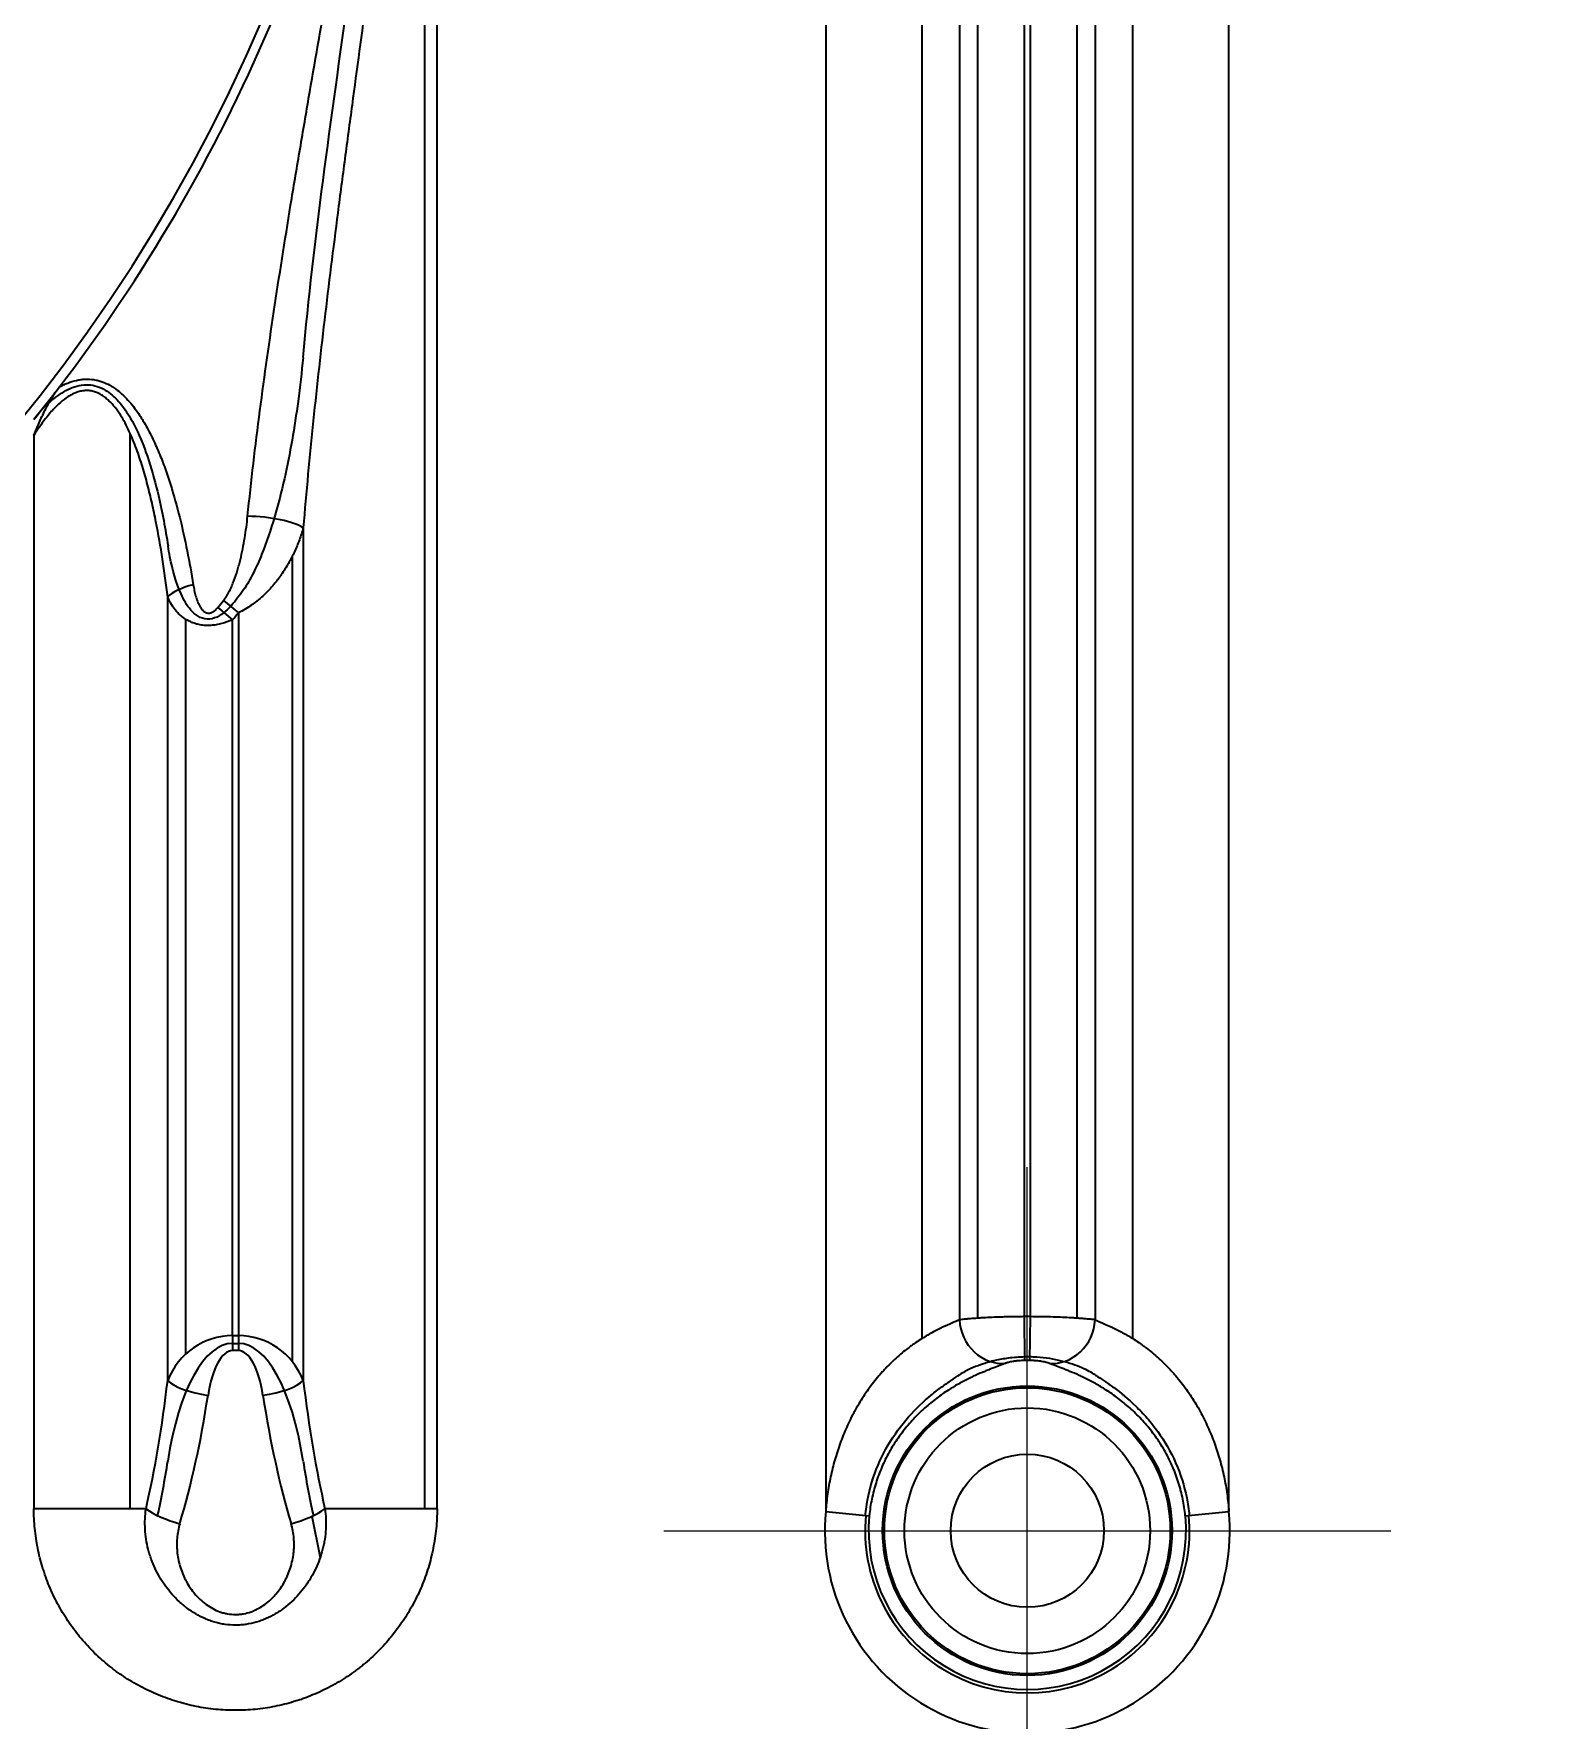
# Model space of a CAD drawing. Header units: millimetres. Extents: x -65 to 964, y 107 to 564.
# Drawn here: x 274.23 to 308.67, y 317.09 to 355.62 of the extents above; entities that cross this region are included whole.
import ezdxf

# ---------------------------------------------------------------- set-up
doc = ezdxf.new("R2010")
doc.units = ezdxf.units.MM
doc.linetypes.add('CENTER', pattern=[50.8, 31.75, -6.35, 6.35, -6.35])
doc.layers.add('1', color=7, linetype='Continuous', true_color=0xffffff)
doc.layers.add('10', color=7, linetype='Continuous', true_color=0xffffff)

msp = doc.modelspace()

# ---------------------------------------------------------------- linework, layer by layer
at = {"layer": '1', "color": 1, "linetype": 'CENTER', "lineweight": 18}
for p, q in [((296.931, 313.115), (296.931, 329.728)), ((288.624, 321.421), (305.237, 321.421)), ((296.931, 301.849), (296.931, 320.894))]:
    msp.add_line(p, q, dxfattribs=at)
at = {"layer": '10', "color": 7, "linetype": 'Continuous', "lineweight": 35}
for p, q in [((283.169, 321.924), (283.169, 467.649)), ((283.447, 321.924), (283.447, 467.649)), ((292.325, 467.649), (292.325, 321.858)), ((294.527, 325.813), (294.527, 467.649)), ((295.382, 467.649), (295.382, 326.24)), ((295.796, 467.649), (295.796, 326.276)), ((296.864, 326.312), (296.864, 467.649)), ((296.998, 467.649), (296.998, 326.312)), ((298.066, 326.276), (298.066, 467.649)), ((298.48, 467.649), (298.48, 326.24)), ((299.334, 467.649), (299.334, 325.813)), ((301.537, 321.858), (301.537, 467.649)), ((274.235, 346.444), (274.235, 321.924)), ((276.437, 321.924), (276.437, 346.485)), ((280.39, 344.333), (280.39, 324.856)), ((280.144, 325.276), (280.144, 343.696)), ((277.292, 324.856), (277.292, 342.752)), ((278.57, 342.673), (278.908, 342.394)), ((277.706, 325.457), (277.706, 342.241)), ((278.437, 342.513), (278.774, 342.233)), ((278.774, 325.879), (278.774, 342.233)), ((278.908, 342.394), (278.908, 325.879)), ((296.877, 325.31), (296.864, 326.312)), ((296.998, 326.312), (296.984, 325.31)), ((278.774, 325.879), (278.908, 325.879)), ((278.774, 325.879), (278.774, 325.537)), ((278.774, 325.702), (278.908, 325.702)), ((278.908, 325.879), (278.908, 325.537)), ((278.908, 325.537), (278.774, 325.537)), ((276.797, 321.924), (274.235, 321.924)), ((280.583, 321.75), (280.777, 320.81)), ((283.447, 321.924), (280.885, 321.924)), ((292.325, 321.858), (293.321, 321.763)), ((300.54, 321.763), (301.537, 321.858))]:
    msp.add_line(p, q, dxfattribs=at)
for radius in [3.306, 3.266, 2.806, 1.75]:
    msp.add_circle((296.931, 321.421), radius, dxfattribs=at)
for centre, radius, start, end in [((244.671, 370.666), 37.759, 270, 360), ((244.671, 370.666), 37.988, 321.1074, 350.0634), ((244.671, 370.666), 37.989, 321.0999, 322.5161), ((244.671, 370.666), 43.963, 320.18, 320.4506), ((244.671, 370.666), 44.171, 320.4941, 320.7611), ((244.671, 370.666), 44.402, 320.18, 320.4506), ((286.378, 326.949), 49.981, 270, 0), ((286.378, 326.949), 49.11, 270, 0), ((286.378, 326.949), 48.24, 270, 0), ((296.931, 321.421), 4.891, 89.2157, 90.7843), ((296.931, 321.421), 3.97, 89.2157, 90.7843), ((296.931, 321.421), 3.889, 89.2157, 90.7843), ((296.931, 321.421), 4.627, 174.5873, 5.4127), ((296.931, 321.421), 3.706, 174.5873, 5.4127), ((296.931, 321.421), 3.626, 174.5873, 5.4127)]:
    msp.add_arc(centre, radius, start, end, dxfattribs=at)
for centre, major_axis, ratio, start_param, end_param in [((279.468, 344.333), (-0.994, 0.106), 0.243922, 3.552926, 5.097418), ((278.213, 342.752), (0.988, 0.154), 0.343691, 1.864778, 2.715948), ((296.308, 326.24), (0.323, -0.952), 0.913903, 4.411988, 6.066796), ((297.553, 326.24), (-0.323, -0.952), 0.913903, 0.216389, 1.871197), ((278.774, 324.208), (0, 1.67), 0.962605, 0, 1.172601), ((278.774, 321.284), (0, 4.418), 0.36397, 0, 1.169303), ((278.908, 324.208), (0, 1.67), 0.962605, 5.110585, 6.283185), ((278.908, 321.284), (0, 4.418), 0.36397, 5.113846, 6.283185), ((278.774, 323.866), (0, 1.67), 0.36397, 0, 1.172601), ((278.908, 323.866), (0, 1.67), 0.36397, 5.110587, 6.283185), ((274.235, 329.455), (0, 11.859), 0.27965, 4.024384, 4.314194), ((278.213, 324.856), (0.988, -0.151), 0.338534, 3.566336, 4.764176), ((279.468, 324.856), (0.988, 0.151), 0.338533, 4.660602, 5.858442), ((283.447, 329.455), (0, 11.859), 0.27965, 1.968991, 2.258796), ((274.235, 329.113), (0, 11.859), 0.36397, 4.024386, 4.314194), ((283.447, 329.113), (0, 11.859), 0.36397, 1.968991, 2.258796), ((274.235, 326.531), (0, 9.112), 0.36397, 4.162281, 4.315793), ((283.447, 326.531), (0, 9.112), 0.36397, 1.96741, 2.120899), ((277.569, 321.924), (0.958, -0.287), 0.329258, 3.879161, 4.810571), ((280.112, 321.924), (-0.958, -0.287), 0.329256, 1.472608, 2.404023)]:
    msp.add_ellipse(centre, major_axis=major_axis, ratio=ratio, start_param=start_param, end_param=end_param, dxfattribs=at)
for points, knots in [([(279.118, 344.598), (279.2, 345.4), (279.295, 346.204), (279.505, 347.814), (279.62, 348.62), (279.864, 350.234), (279.993, 351.043), (280.16, 352.057), (280.194, 352.259), (280.262, 352.665), (280.296, 352.868), (280.4, 353.478), (280.469, 353.884), (280.679, 355.104), (280.821, 355.918), (281.101, 357.548), (281.24, 358.364), (281.508, 360), (281.637, 360.819), (281.878, 362.462), (281.99, 363.285), (282.089, 364.111)], [0, 0, 0, 0, 0.125, 0.125, 0.25, 0.25, 0.375, 0.375, 0.40625, 0.40625, 0.4375, 0.4375, 0.5, 0.5, 0.625, 0.625, 0.75, 0.75, 0.875, 0.875, 1, 1, 1, 1]), ([(280.385, 348.227), (280.508, 349.566), (280.666, 350.914), (281.211, 355.115), (281.657, 357.965), (282.176, 361.907), (282.309, 362.989), (282.421, 364.074)], [0, 0, 0, 0, 0.25655, 0.25655, 0.796265, 0.796265, 1, 1, 1, 1]), ([(282.735, 364.036), (282.658, 363.207), (282.572, 362.379), (282.384, 360.727), (282.283, 359.903), (282.074, 358.255), (281.966, 357.432), (281.746, 355.788), (281.635, 354.967), (281.469, 353.735), (281.414, 353.325), (281.305, 352.504), (281.251, 352.094), (281.092, 350.865), (280.989, 350.046), (280.794, 348.411), (280.702, 347.595), (280.533, 345.963), (280.456, 345.148), (280.39, 344.333)], [0, 0, 0, 0, 0.125, 0.125, 0.25, 0.25, 0.375, 0.375, 0.5, 0.5, 0.5625, 0.5625, 0.625, 0.625, 0.75, 0.75, 0.875, 0.875, 1, 1, 1, 1]), ([(280.385, 348.227), (280.353, 347.892), (280.315, 347.557), (280.19, 346.63), (280.09, 346.038), (279.892, 345.159), (279.818, 344.868), (279.648, 344.291), (279.553, 344.005), (279.381, 343.582), (279.319, 343.442), (279.182, 343.17), (279.107, 343.037), (278.977, 342.846), (278.931, 342.784), (278.882, 342.726)], [0, 0, 0, 0, 0.176992, 0.176992, 0.490528, 0.490528, 0.647296, 0.647296, 0.804064, 0.804064, 0.882448, 0.882448, 0.960832, 0.960832, 1, 1, 1, 1]), ([(274.235, 346.444), (274.244, 346.468), (274.254, 346.492), (274.273, 346.541), (274.283, 346.565), (274.313, 346.637), (274.334, 346.685), (274.397, 346.828), (274.441, 346.923), (274.535, 347.108), (274.585, 347.2), (274.693, 347.378), (274.752, 347.465), (274.816, 347.549)], [0, 0, 0, 0, 0.0625, 0.0625, 0.125, 0.125, 0.25, 0.25, 0.5, 0.5, 0.75, 0.75, 1, 1, 1, 1]), ([(274.576, 347.181), (274.586, 347.19), (274.597, 347.2), (274.718, 347.308), (274.835, 347.398), (275.03, 347.504), (275.096, 347.534), (275.233, 347.578), (275.304, 347.594), (275.513, 347.611), (275.652, 347.584), (275.898, 347.471), (276.006, 347.388), (276.197, 347.199), (276.28, 347.091), (276.429, 346.866), (276.496, 346.748), (276.678, 346.381), (276.776, 346.123), (276.946, 345.603), (277.018, 345.338), (277.17, 344.692), (277.241, 344.307), (277.3, 343.918)], [0, 0, 0, 0, 0.007303, 0.007303, 0.084655, 0.084655, 0.123331, 0.123331, 0.162007, 0.162007, 0.239358, 0.239358, 0.31671, 0.31671, 0.394062, 0.394062, 0.471414, 0.471414, 0.626117, 0.626117, 0.780821, 0.780821, 1, 1, 1, 1]), ([(274.816, 347.549), (274.847, 347.566), (274.879, 347.582), (274.926, 347.605), (274.942, 347.613), (274.975, 347.627), (274.991, 347.634), (275.072, 347.666), (275.138, 347.687), (275.239, 347.71), (275.272, 347.716), (275.323, 347.723), (275.34, 347.725), (275.374, 347.728), (275.459, 347.733), (275.541, 347.728), (275.639, 347.713), (275.671, 347.707), (275.734, 347.69), (275.766, 347.681), (275.859, 347.647), (275.917, 347.62), (276.002, 347.573), (276.03, 347.556), (276.084, 347.52), (276.11, 347.501), (276.188, 347.442), (276.236, 347.4), (276.329, 347.312), (276.373, 347.265), (276.458, 347.169), (276.498, 347.119), (276.576, 347.016), (276.613, 346.962), (276.667, 346.881), (276.685, 346.853), (276.719, 346.798), (276.736, 346.77), (276.819, 346.63), (276.879, 346.516), (276.992, 346.284), (277.044, 346.167), (277.142, 345.929), (277.189, 345.809), (277.276, 345.566), (277.317, 345.444), (277.433, 345.074), (277.503, 344.825), (277.629, 344.32), (277.685, 344.065), (277.788, 343.552), (277.834, 343.293), (277.876, 343.033)], [0, 0, 0, 0, 0.015625, 0.015625, 0.023437, 0.023437, 0.03125, 0.03125, 0.0625, 0.0625, 0.078125, 0.078125, 0.085937, 0.085937, 0.09375, 0.125, 0.125, 0.140625, 0.140625, 0.15625, 0.15625, 0.1875, 0.1875, 0.203125, 0.203125, 0.21875, 0.21875, 0.25, 0.25, 0.28125, 0.28125, 0.3125, 0.3125, 0.34375, 0.34375, 0.359375, 0.359375, 0.375, 0.375, 0.4375, 0.4375, 0.5, 0.5, 0.5625, 0.5625, 0.625, 0.625, 0.75, 0.75, 0.875, 0.875, 1, 1, 1, 1]), ([(277.292, 342.752), (277.257, 343.042), (277.218, 343.33), (277.13, 343.903), (277.081, 344.189), (276.997, 344.614), (276.967, 344.755), (276.903, 345.036), (276.869, 345.176), (276.797, 345.455), (276.758, 345.593), (276.673, 345.868), (276.628, 346.004), (276.553, 346.207), (276.527, 346.274), (276.472, 346.407), (276.443, 346.472), (276.383, 346.602), (276.351, 346.666), (276.284, 346.791), (276.249, 346.852), (276.173, 346.97), (276.133, 347.028), (276.047, 347.137), (276.001, 347.189), (275.937, 347.25), (275.924, 347.262), (275.897, 347.285), (275.884, 347.296), (275.843, 347.329), (275.814, 347.349), (275.755, 347.385), (275.724, 347.401), (275.676, 347.422), (275.659, 347.429), (275.626, 347.44), (275.576, 347.455), (275.524, 347.464), (275.471, 347.468), (275.453, 347.469), (275.417, 347.468), (275.399, 347.467), (275.363, 347.464), (275.345, 347.461), (275.309, 347.454), (275.291, 347.45), (275.238, 347.436), (275.204, 347.424), (275.153, 347.403), (275.136, 347.395), (275.103, 347.379), (275.086, 347.37), (275.037, 347.342), (275.005, 347.322), (274.913, 347.258), (274.855, 347.21), (274.772, 347.133), (274.745, 347.107), (274.692, 347.052), (274.666, 347.024), (274.59, 346.939), (274.541, 346.88), (274.448, 346.759), (274.404, 346.698), (274.317, 346.572), (274.275, 346.508), (274.235, 346.444)], [0, 0, 0, 0, 0.125, 0.125, 0.25, 0.25, 0.3125, 0.3125, 0.375, 0.375, 0.4375, 0.4375, 0.5, 0.5, 0.53125, 0.53125, 0.5625, 0.5625, 0.59375, 0.59375, 0.625, 0.625, 0.65625, 0.65625, 0.6875, 0.6875, 0.695312, 0.695312, 0.703125, 0.703125, 0.71875, 0.71875, 0.734375, 0.734375, 0.742187, 0.742187, 0.75, 0.765625, 0.765625, 0.773437, 0.773437, 0.78125, 0.78125, 0.789062, 0.789062, 0.796875, 0.796875, 0.8125, 0.8125, 0.820312, 0.820312, 0.828125, 0.828125, 0.84375, 0.84375, 0.875, 0.875, 0.890625, 0.890625, 0.90625, 0.90625, 0.9375, 0.9375, 0.96875, 0.96875, 1, 1, 1, 1]), ([(278.57, 342.673), (278.583, 342.69), (278.596, 342.707), (278.621, 342.742), (278.633, 342.76), (278.655, 342.797), (278.666, 342.816), (278.687, 342.853), (278.697, 342.872), (278.726, 342.93), (278.743, 342.968), (278.777, 343.047), (278.792, 343.086), (278.837, 343.205), (278.863, 343.285), (278.9, 343.407), (278.911, 343.447), (278.933, 343.529), (278.943, 343.569), (278.973, 343.692), (278.991, 343.774), (279.024, 343.938), (279.039, 344.02), (279.08, 344.267), (279.102, 344.432), (279.118, 344.598)], [0, 0, 0, 0, 0.03125, 0.03125, 0.0625, 0.0625, 0.09375, 0.09375, 0.125, 0.125, 0.1875, 0.1875, 0.25, 0.25, 0.375, 0.375, 0.4375, 0.4375, 0.5, 0.5, 0.625, 0.625, 0.75, 0.75, 1, 1, 1, 1]), ([(280.39, 344.333), (280.364, 344.24), (280.334, 344.149), (280.267, 343.966), (280.229, 343.876), (280.146, 343.697), (280.1, 343.609), (280, 343.433), (279.946, 343.346), (279.871, 343.239), (279.856, 343.218), (279.825, 343.175), (279.809, 343.154), (279.76, 343.091), (279.726, 343.049), (279.622, 342.928), (279.547, 342.85), (279.427, 342.738), (279.385, 342.702), (279.32, 342.65), (279.298, 342.632), (279.253, 342.598), (279.23, 342.582), (279.159, 342.533), (279.111, 342.502), (279.011, 342.445), (278.96, 342.418), (278.908, 342.394)], [0, 0, 0, 0, 0.125, 0.125, 0.25, 0.25, 0.375, 0.375, 0.5, 0.5, 0.53125, 0.53125, 0.5625, 0.5625, 0.625, 0.625, 0.75, 0.75, 0.8125, 0.8125, 0.84375, 0.84375, 0.875, 0.875, 0.9375, 0.9375, 1, 1, 1, 1]), ([(278.751, 342.567), (278.709, 342.518), (278.664, 342.472), (278.557, 342.376), (278.49, 342.329), (278.348, 342.262), (278.271, 342.243), (278.121, 342.249), (278.049, 342.274), (277.925, 342.349), (277.871, 342.398), (277.728, 342.561), (277.657, 342.69), (277.477, 343.09), (277.403, 343.375), (277.328, 343.75), (277.313, 343.833), (277.3, 343.918)], [0, 0, 0, 0, 0.067245, 0.067245, 0.150949, 0.150949, 0.234653, 0.234653, 0.318357, 0.318357, 0.402061, 0.402061, 0.569469, 0.569469, 0.904284, 0.904284, 1, 1, 1, 1]), ([(277.876, 343.033), (277.883, 342.99), (277.891, 342.947), (277.909, 342.863), (277.919, 342.821), (277.942, 342.739), (277.955, 342.699), (277.977, 342.639), (277.986, 342.62), (278.003, 342.581), (278.013, 342.562), (278.033, 342.525), (278.045, 342.507), (278.063, 342.482), (278.07, 342.474), (278.083, 342.458), (278.09, 342.45), (278.113, 342.428), (278.13, 342.415), (278.153, 342.402), (278.158, 342.4), (278.167, 342.396), (278.177, 342.392), (278.187, 342.389), (278.198, 342.387), (278.203, 342.386), (278.219, 342.384), (278.236, 342.384), (278.252, 342.386), (278.263, 342.388), (278.269, 342.389), (278.285, 342.394), (278.296, 342.398), (278.316, 342.408), (278.326, 342.414), (278.355, 342.433), (278.373, 342.447), (278.406, 342.479), (278.422, 342.496), (278.437, 342.513)], [0, 0, 0, 0, 0.125, 0.125, 0.25, 0.25, 0.375, 0.375, 0.4375, 0.4375, 0.5, 0.5, 0.5625, 0.5625, 0.59375, 0.59375, 0.625, 0.625, 0.6875, 0.6875, 0.703125, 0.703125, 0.71875, 0.734375, 0.734375, 0.75, 0.75, 0.78125, 0.796875, 0.796875, 0.8125, 0.8125, 0.84375, 0.84375, 0.875, 0.875, 0.9375, 0.9375, 1, 1, 1, 1]), ([(278.774, 342.233), (278.694, 342.196), (278.612, 342.167), (278.486, 342.133), (278.444, 342.124), (278.381, 342.114), (278.36, 342.111), (278.318, 342.106), (278.297, 342.105), (278.234, 342.101), (278.193, 342.101), (278.112, 342.105), (278.072, 342.11), (278.014, 342.12), (277.995, 342.124), (277.958, 342.133), (277.921, 342.143), (277.886, 342.155), (277.851, 342.168), (277.834, 342.175), (277.751, 342.211), (277.691, 342.247), (277.623, 342.299), (277.609, 342.309), (277.584, 342.331), (277.571, 342.342), (277.535, 342.376), (277.512, 342.4), (277.448, 342.473), (277.411, 342.526), (277.345, 342.635), (277.316, 342.693), (277.292, 342.752)], [0, 0, 0, 0, 0.125, 0.125, 0.1875, 0.1875, 0.21875, 0.21875, 0.25, 0.25, 0.3125, 0.3125, 0.375, 0.375, 0.40625, 0.40625, 0.4375, 0.46875, 0.46875, 0.5, 0.5, 0.625, 0.625, 0.65625, 0.65625, 0.6875, 0.6875, 0.75, 0.75, 0.875, 0.875, 1, 1, 1, 1]), ([(295.382, 326.24), (295.33, 326.217), (295.272, 326.192), (295.143, 326.136), (295.072, 326.104), (294.977, 326.059), (294.957, 326.049), (294.918, 326.03), (294.857, 326), (294.712, 325.924), (294.579, 325.847), (294.443, 325.76), (294.397, 325.729), (294.328, 325.681), (294.304, 325.664), (294.257, 325.63), (294.234, 325.613), (294.117, 325.524), (294.025, 325.447), (293.843, 325.283), (293.754, 325.195), (293.645, 325.078), (293.623, 325.054), (293.58, 325.006), (293.559, 324.982), (293.496, 324.907), (293.455, 324.857), (293.334, 324.703), (293.258, 324.596), (293.114, 324.376), (293.046, 324.263), (292.967, 324.117), (292.951, 324.088), (292.92, 324.028), (292.905, 323.999), (292.86, 323.909), (292.832, 323.849), (292.75, 323.667), (292.7, 323.544), (292.61, 323.294), (292.569, 323.168), (292.496, 322.912), (292.464, 322.783), (292.423, 322.587), (292.41, 322.521), (292.387, 322.389), (292.376, 322.323), (292.348, 322.124), (292.334, 321.991), (292.325, 321.858)], [0, 0, 0, 0, 0.0625, 0.0625, 0.125, 0.125, 0.140625, 0.140625, 0.15625, 0.1875, 0.25, 0.25, 0.28125, 0.28125, 0.296875, 0.296875, 0.3125, 0.3125, 0.375, 0.375, 0.4375, 0.4375, 0.453125, 0.453125, 0.46875, 0.46875, 0.5, 0.5, 0.5625, 0.5625, 0.625, 0.625, 0.640625, 0.640625, 0.65625, 0.65625, 0.6875, 0.6875, 0.75, 0.75, 0.8125, 0.8125, 0.875, 0.875, 0.90625, 0.90625, 0.9375, 0.9375, 1, 1, 1, 1]), ([(296.864, 326.312), (296.824, 326.311), (296.784, 326.311), (296.706, 326.31), (296.667, 326.31), (296.551, 326.308), (296.475, 326.306), (296.362, 326.303), (296.325, 326.302), (296.269, 326.3), (296.251, 326.299), (296.215, 326.298), (296.197, 326.297), (296.108, 326.293), (296.039, 326.29), (295.94, 326.285), (295.908, 326.283), (295.847, 326.279), (295.817, 326.278), (295.73, 326.272), (295.676, 326.268), (295.613, 326.263), (295.601, 326.262), (295.577, 326.26), (295.565, 326.259), (295.531, 326.256), (295.509, 326.254), (295.448, 326.247), (295.412, 326.243), (295.382, 326.24)], [0, 0, 0, 0, 0.0625, 0.0625, 0.125, 0.125, 0.25, 0.25, 0.3125, 0.3125, 0.34375, 0.34375, 0.375, 0.375, 0.5, 0.5, 0.5625, 0.5625, 0.625, 0.625, 0.75, 0.75, 0.78125, 0.78125, 0.8125, 0.8125, 0.875, 0.875, 1, 1, 1, 1]), ([(298.48, 326.24), (298.464, 326.242), (298.448, 326.244), (298.412, 326.247), (298.393, 326.25), (298.333, 326.256), (298.287, 326.26), (298.225, 326.265), (298.212, 326.266), (298.186, 326.268), (298.172, 326.269), (298.131, 326.272), (298.075, 326.276), (298.015, 326.279), (297.953, 326.283), (297.92, 326.285), (297.822, 326.29), (297.685, 326.297), (297.539, 326.302), (297.426, 326.305), (297.388, 326.306), (297.311, 326.308), (297.272, 326.308), (297.155, 326.31), (297.077, 326.311), (296.998, 326.312)], [0, 0, 0, 0, 0.0625, 0.0625, 0.125, 0.125, 0.25, 0.25, 0.28125, 0.28125, 0.3125, 0.3125, 0.375, 0.4375, 0.4375, 0.5, 0.5, 0.625, 0.75, 0.75, 0.8125, 0.8125, 0.875, 0.875, 1, 1, 1, 1]), ([(298.48, 326.24), (298.531, 326.217), (298.589, 326.192), (298.718, 326.136), (298.789, 326.104), (298.885, 326.059), (298.904, 326.049), (298.944, 326.03), (299.004, 326), (299.15, 325.924), (299.282, 325.847), (299.418, 325.76), (299.464, 325.729), (299.534, 325.68), (299.557, 325.664), (299.604, 325.63), (299.627, 325.612), (299.744, 325.524), (299.837, 325.447), (300.018, 325.283), (300.108, 325.195), (300.216, 325.078), (300.238, 325.054), (300.281, 325.006), (300.302, 324.982), (300.366, 324.907), (300.407, 324.857), (300.527, 324.703), (300.603, 324.596), (300.747, 324.376), (300.815, 324.263), (300.911, 324.088), (300.942, 324.028), (301.001, 323.909), (301.029, 323.849), (301.111, 323.667), (301.161, 323.544), (301.252, 323.294), (301.292, 323.168), (301.365, 322.912), (301.397, 322.783), (301.439, 322.586), (301.451, 322.521), (301.475, 322.389), (301.485, 322.323), (301.513, 322.124), (301.527, 321.991), (301.537, 321.858)], [0, 0, 0, 0, 0.0625, 0.0625, 0.125, 0.125, 0.140625, 0.140625, 0.15625, 0.1875, 0.25, 0.25, 0.28125, 0.28125, 0.296875, 0.296875, 0.3125, 0.3125, 0.375, 0.375, 0.4375, 0.4375, 0.453125, 0.453125, 0.46875, 0.46875, 0.5, 0.5, 0.5625, 0.5625, 0.625, 0.625, 0.65625, 0.65625, 0.6875, 0.6875, 0.75, 0.75, 0.8125, 0.8125, 0.875, 0.875, 0.90625, 0.90625, 0.9375, 0.9375, 1, 1, 1, 1]), ([(296.436, 325.247), (296.396, 325.231), (296.352, 325.214), (296.254, 325.177), (296.201, 325.157), (296.114, 325.124), (296.084, 325.112), (296.022, 325.087), (295.99, 325.074), (295.89, 325.033), (295.819, 325.003), (295.671, 324.936), (295.594, 324.898), (295.472, 324.835), (295.431, 324.813), (295.346, 324.766), (295.302, 324.742), (295.172, 324.664), (295.083, 324.607), (294.905, 324.483), (294.815, 324.416), (294.68, 324.305), (294.635, 324.267), (294.568, 324.207), (294.546, 324.186), (294.502, 324.145), (294.392, 324.041), (294.287, 323.929), (294.127, 323.74), (294.05, 323.641), (293.941, 323.485), (293.906, 323.432), (293.838, 323.324), (293.806, 323.269), (293.713, 323.103), (293.657, 322.989), (293.557, 322.757), (293.512, 322.638), (293.455, 322.455), (293.437, 322.394), (293.405, 322.269), (293.39, 322.207), (293.352, 322.018), (293.333, 321.891), (293.321, 321.763)], [0, 0, 0, 0, 0.0625, 0.0625, 0.125, 0.125, 0.15625, 0.15625, 0.1875, 0.1875, 0.25, 0.25, 0.3125, 0.3125, 0.34375, 0.34375, 0.375, 0.375, 0.4375, 0.4375, 0.5, 0.5, 0.53125, 0.53125, 0.546875, 0.546875, 0.5625, 0.625, 0.625, 0.6875, 0.6875, 0.71875, 0.71875, 0.75, 0.75, 0.8125, 0.8125, 0.875, 0.875, 0.90625, 0.90625, 0.9375, 0.9375, 1, 1, 1, 1]), ([(296.876, 325.39), (296.747, 325.389), (296.617, 325.379), (296.39, 325.349), (296.289, 325.331), (296.099, 325.287), (296.01, 325.262), (295.842, 325.207), (295.764, 325.177), (295.624, 325.117), (295.561, 325.086), (295.46, 325.031), (295.419, 325.007), (295.385, 324.985)], [0, 0, 0, 0, 0.200781, 0.200781, 0.36604, 0.36604, 0.531299, 0.531299, 0.696558, 0.696558, 0.861817, 0.861817, 1, 1, 1, 1]), ([(296.877, 325.31), (296.864, 325.31), (296.851, 325.31), (296.826, 325.309), (296.813, 325.309), (296.776, 325.307), (296.751, 325.305), (296.715, 325.302), (296.704, 325.301), (296.681, 325.298), (296.659, 325.296), (296.638, 325.293), (296.617, 325.29), (296.607, 325.288), (296.579, 325.283), (296.561, 325.28), (296.529, 325.274), (296.514, 325.27), (296.494, 325.265), (296.488, 325.263), (296.476, 325.26), (296.47, 325.258), (296.454, 325.253), (296.444, 325.25), (296.436, 325.247)], [0, 0, 0, 0, 0.0625, 0.0625, 0.125, 0.125, 0.25, 0.25, 0.3125, 0.3125, 0.375, 0.4375, 0.4375, 0.5, 0.5, 0.625, 0.625, 0.75, 0.75, 0.8125, 0.8125, 0.875, 0.875, 1, 1, 1, 1]), ([(297.425, 325.247), (297.409, 325.253), (297.388, 325.26), (297.347, 325.27), (297.332, 325.274), (297.3, 325.28), (297.282, 325.284), (297.253, 325.288), (297.244, 325.29), (297.223, 325.293), (297.213, 325.294), (297.181, 325.298), (297.158, 325.301), (297.123, 325.304), (297.111, 325.305), (297.086, 325.307), (297.073, 325.307), (297.036, 325.309), (297.01, 325.31), (296.984, 325.31)], [0, 0, 0, 0, 0.25, 0.25, 0.375, 0.375, 0.5, 0.5, 0.5625, 0.5625, 0.625, 0.625, 0.75, 0.75, 0.8125, 0.8125, 0.875, 0.875, 1, 1, 1, 1]), ([(298.479, 324.983), (298.406, 325.031), (298.302, 325.088), (298.045, 325.2), (297.888, 325.255), (297.628, 325.319), (297.537, 325.338), (297.346, 325.367), (297.247, 325.378), (297.094, 325.388), (297.04, 325.39), (296.985, 325.391)], [0, 0, 0, 0, 0.299988, 0.299988, 0.607826, 0.607826, 0.761746, 0.761746, 0.915665, 0.915665, 1, 1, 1, 1]), ([(300.54, 321.763), (300.528, 321.891), (300.509, 322.018), (300.471, 322.207), (300.456, 322.269), (300.432, 322.362), (300.424, 322.393), (300.406, 322.455), (300.397, 322.486), (300.349, 322.638), (300.305, 322.757), (300.204, 322.99), (300.148, 323.103), (300.055, 323.269), (300.023, 323.324), (299.972, 323.405), (299.955, 323.431), (299.92, 323.484), (299.902, 323.511), (299.811, 323.641), (299.735, 323.74), (299.574, 323.929), (299.49, 324.018), (299.36, 324.145), (299.316, 324.187), (299.226, 324.267), (299.181, 324.305), (299.046, 324.416), (298.957, 324.483), (298.778, 324.607), (298.69, 324.664), (298.581, 324.729), (298.559, 324.741), (298.516, 324.766), (298.495, 324.778), (298.431, 324.813), (298.389, 324.835), (298.268, 324.898), (298.19, 324.936), (298.042, 325.003), (297.972, 325.033), (297.872, 325.074), (297.839, 325.087), (297.777, 325.112), (297.747, 325.124), (297.661, 325.157), (297.607, 325.177), (297.51, 325.214), (297.465, 325.231), (297.425, 325.247)], [0, 0, 0, 0, 0.0625, 0.0625, 0.09375, 0.09375, 0.109375, 0.109375, 0.125, 0.125, 0.1875, 0.1875, 0.25, 0.25, 0.28125, 0.28125, 0.296875, 0.296875, 0.3125, 0.3125, 0.375, 0.375, 0.4375, 0.4375, 0.46875, 0.46875, 0.5, 0.5, 0.5625, 0.5625, 0.625, 0.625, 0.640625, 0.640625, 0.65625, 0.65625, 0.6875, 0.6875, 0.75, 0.75, 0.8125, 0.8125, 0.84375, 0.84375, 0.875, 0.875, 0.9375, 0.9375, 1, 1, 1, 1]), ([(293.23, 321.772), (293.231, 321.784), (293.233, 321.796), (293.262, 322.089), (293.322, 322.363), (293.497, 322.891), (293.615, 323.148), (293.891, 323.617), (294.049, 323.83), (294.39, 324.216), (294.565, 324.379), (294.817, 324.586), (294.9, 324.65), (295.055, 324.763), (295.127, 324.813), (295.265, 324.906), (295.329, 324.948), (295.385, 324.985)], [0, 0, 0, 0, 0.007573, 0.007573, 0.186931, 0.186931, 0.36629, 0.36629, 0.545648, 0.545648, 0.725006, 0.725006, 0.814685, 0.814685, 0.904364, 0.904364, 1, 1, 1, 1]), ([(298.479, 324.983), (298.487, 324.978), (298.494, 324.973), (298.557, 324.932), (298.619, 324.891), (298.755, 324.798), (298.829, 324.747), (299.062, 324.575), (299.237, 324.433), (299.496, 324.182), (299.582, 324.092), (299.751, 323.898), (299.834, 323.794), (300.067, 323.468), (300.206, 323.228), (300.431, 322.718), (300.516, 322.452), (300.599, 322.042), (300.618, 321.907), (300.631, 321.772)], [0, 0, 0, 0, 0.012483, 0.012483, 0.102531, 0.102531, 0.19258, 0.19258, 0.372677, 0.372677, 0.462725, 0.462725, 0.552774, 0.552774, 0.732871, 0.732871, 0.912968, 0.912968, 1, 1, 1, 1]), ([(283.447, 321.924), (283.447, 321.772), (283.432, 321.469), (283.387, 321.17), (283.343, 320.947), (283.326, 320.873), (283.289, 320.726), (283.269, 320.653), (283.203, 320.437), (283.101, 320.155), (282.973, 319.884), (282.866, 319.684), (282.829, 319.619), (282.771, 319.521), (282.751, 319.489), (282.71, 319.425), (282.607, 319.266), (282.405, 318.994), (282.203, 318.772), (281.991, 318.56), (281.879, 318.459), (281.732, 318.338), (281.703, 318.315), (281.643, 318.268), (281.552, 318.199), (281.46, 318.134), (281.272, 318.009), (281.015, 317.855), (280.743, 317.726), (280.534, 317.64), (280.464, 317.613), (280.357, 317.574), (280.321, 317.562), (280.249, 317.538), (280.213, 317.527), (280.032, 317.472), (279.74, 317.399), (279.444, 317.355), (279.145, 317.325), (278.994, 317.318), (278.69, 317.318), (278.539, 317.325), (278.238, 317.355), (278.089, 317.377), (277.867, 317.421), (277.793, 317.438), (277.683, 317.466), (277.646, 317.475), (277.573, 317.496), (277.536, 317.506), (277.356, 317.561), (277.072, 317.663), (276.801, 317.791), (276.537, 317.933), (276.407, 318.01), (276.249, 318.116), (276.218, 318.137), (276.156, 318.181), (276.064, 318.247), (275.975, 318.317), (275.801, 318.46), (275.579, 318.662), (275.377, 318.884), (275.233, 319.059), (275.186, 319.119), (275.096, 319.241), (275.052, 319.303), (274.926, 319.491), (274.772, 319.749), (274.644, 320.02), (274.557, 320.228), (274.517, 320.334), (274.48, 320.441), (274.456, 320.513), (274.444, 320.549), (274.389, 320.731), (274.352, 320.877), (274.294, 321.172), (274.272, 321.321), (274.242, 321.621), (274.235, 321.772), (274.235, 321.924)], [0, 0, 0, 0, 0.03125, 0.0625, 0.0625, 0.078125, 0.078125, 0.09375, 0.09375, 0.125, 0.15625, 0.15625, 0.171875, 0.171875, 0.179688, 0.179688, 0.1875, 0.21875, 0.25, 0.25, 0.28125, 0.28125, 0.289063, 0.289063, 0.296875, 0.3125, 0.3125, 0.34375, 0.375, 0.375, 0.390625, 0.390625, 0.398438, 0.398438, 0.40625, 0.40625, 0.4375, 0.46875, 0.46875, 0.5, 0.5, 0.53125, 0.53125, 0.5625, 0.5625, 0.578125, 0.578125, 0.585937, 0.585937, 0.59375, 0.59375, 0.625, 0.65625, 0.65625, 0.6875, 0.6875, 0.695312, 0.695312, 0.703125, 0.71875, 0.71875, 0.75, 0.78125, 0.78125, 0.796875, 0.796875, 0.8125, 0.8125, 0.84375, 0.875, 0.875, 0.890625, 0.898437, 0.898437, 0.90625, 0.90625, 0.9375, 0.9375, 0.96875, 0.96875, 1, 1, 1, 1]), ([(280.885, 321.924), (280.896, 321.846), (280.903, 321.768), (280.909, 321.612), (280.908, 321.457), (280.892, 321.303), (280.874, 321.187), (280.863, 321.13), (280.851, 321.073), (280.842, 321.034), (280.837, 321.015), (280.813, 320.92), (280.767, 320.771), (280.678, 320.556), (280.606, 320.418), (280.546, 320.317), (280.526, 320.284), (280.483, 320.218), (280.46, 320.185), (280.391, 320.09), (280.343, 320.03), (280.24, 319.913), (280.186, 319.857), (280.071, 319.751), (280.011, 319.701), (279.932, 319.641), (279.916, 319.629), (279.884, 319.606), (279.835, 319.573), (279.785, 319.541), (279.683, 319.481), (279.612, 319.445), (279.521, 319.405), (279.503, 319.397), (279.466, 319.383), (279.447, 319.375), (279.391, 319.355), (279.353, 319.343), (279.238, 319.309), (279.161, 319.292), (279.042, 319.275), (279.002, 319.27), (278.922, 319.265), (278.882, 319.263), (278.762, 319.263), (278.683, 319.269), (278.584, 319.283), (278.564, 319.286), (278.524, 319.293), (278.466, 319.305), (278.369, 319.329), (278.274, 319.36), (278.219, 319.381), (278.181, 319.396), (278.163, 319.404), (278.072, 319.444), (278.001, 319.48), (277.865, 319.56), (277.8, 319.604), (277.721, 319.663), (277.705, 319.675), (277.674, 319.699), (277.658, 319.712), (277.613, 319.75), (277.583, 319.776), (277.497, 319.856), (277.442, 319.912), (277.339, 320.029), (277.29, 320.09), (277.221, 320.185), (277.199, 320.217), (277.156, 320.283), (277.135, 320.316), (277.076, 320.418), (277.003, 320.556), (276.944, 320.699), (276.904, 320.809), (276.886, 320.865), (276.869, 320.921), (276.858, 320.959), (276.853, 320.978), (276.829, 321.073), (276.798, 321.226), (276.773, 321.457), (276.772, 321.612), (276.778, 321.767), (276.785, 321.846), (276.797, 321.924)], [0, 0, 0, 0, 0.03125, 0.03125, 0.0625, 0.09375, 0.09375, 0.109375, 0.117187, 0.117187, 0.125, 0.125, 0.15625, 0.1875, 0.21875, 0.21875, 0.234375, 0.234375, 0.25, 0.25, 0.28125, 0.28125, 0.3125, 0.3125, 0.34375, 0.34375, 0.351562, 0.351562, 0.359375, 0.375, 0.375, 0.40625, 0.40625, 0.414062, 0.414062, 0.421875, 0.421875, 0.4375, 0.4375, 0.46875, 0.46875, 0.484375, 0.484375, 0.5, 0.5, 0.53125, 0.53125, 0.539062, 0.539062, 0.546875, 0.5625, 0.578125, 0.585937, 0.585937, 0.59375, 0.59375, 0.625, 0.625, 0.65625, 0.65625, 0.664062, 0.664062, 0.671875, 0.671875, 0.6875, 0.6875, 0.71875, 0.71875, 0.75, 0.75, 0.765625, 0.765625, 0.78125, 0.78125, 0.8125, 0.84375, 0.84375, 0.859375, 0.867187, 0.867187, 0.875, 0.875, 0.90625, 0.9375, 0.96875, 0.96875, 1, 1, 1, 1]), ([(277.569, 321.582), (277.553, 321.527), (277.539, 321.471), (277.519, 321.36), (277.504, 321.248), (277.5, 321.136), (277.502, 321.051), (277.503, 321.023), (277.507, 320.966), (277.509, 320.937), (277.526, 320.796), (277.549, 320.685), (277.601, 320.522), (277.621, 320.468), (277.655, 320.389), (277.667, 320.363), (277.692, 320.311), (277.705, 320.285), (277.746, 320.21), (277.776, 320.161), (277.841, 320.066), (277.876, 320.02), (277.933, 319.954), (277.953, 319.932), (277.993, 319.889), (278.014, 319.869), (278.079, 319.809), (278.124, 319.771), (278.219, 319.702), (278.269, 319.67), (278.375, 319.613), (278.43, 319.589), (278.515, 319.559), (278.544, 319.55), (278.588, 319.539), (278.603, 319.535), (278.632, 319.529), (278.647, 319.526), (278.722, 319.513), (278.782, 319.508), (278.872, 319.508), (278.903, 319.509), (278.963, 319.515), (278.993, 319.519), (279.083, 319.535), (279.141, 319.55), (279.226, 319.58), (279.254, 319.591), (279.309, 319.616), (279.336, 319.629), (279.415, 319.672), (279.465, 319.704), (279.56, 319.773), (279.605, 319.811), (279.659, 319.861), (279.67, 319.871), (279.691, 319.892), (279.721, 319.924), (279.75, 319.956), (279.807, 320.022), (279.841, 320.068), (279.906, 320.162), (279.936, 320.211), (279.977, 320.287), (279.99, 320.312), (280.015, 320.364), (280.027, 320.39), (280.061, 320.469), (280.081, 320.523), (280.132, 320.685), (280.156, 320.796), (280.172, 320.937), (280.175, 320.965), (280.179, 321.022), (280.18, 321.051), (280.181, 321.136), (280.178, 321.249), (280.163, 321.36), (280.142, 321.471), (280.129, 321.527), (280.112, 321.582)], [0, 0, 0, 0, 0.03125, 0.03125, 0.0625, 0.09375, 0.09375, 0.109375, 0.109375, 0.125, 0.125, 0.1875, 0.1875, 0.21875, 0.21875, 0.234375, 0.234375, 0.25, 0.25, 0.28125, 0.28125, 0.3125, 0.3125, 0.328125, 0.328125, 0.34375, 0.34375, 0.375, 0.375, 0.40625, 0.40625, 0.4375, 0.4375, 0.453125, 0.453125, 0.460938, 0.460938, 0.46875, 0.46875, 0.5, 0.5, 0.515625, 0.515625, 0.53125, 0.53125, 0.5625, 0.5625, 0.578125, 0.578125, 0.59375, 0.59375, 0.625, 0.625, 0.65625, 0.65625, 0.664063, 0.664063, 0.671875, 0.6875, 0.6875, 0.71875, 0.71875, 0.75, 0.75, 0.765625, 0.765625, 0.78125, 0.78125, 0.8125, 0.8125, 0.875, 0.875, 0.890625, 0.890625, 0.90625, 0.90625, 0.9375, 0.96875, 0.96875, 1, 1, 1, 1])]:
    msp.add_open_spline(points, degree=3, knots=knots, dxfattribs=at)

doc.saveas('drawing.dxf')
